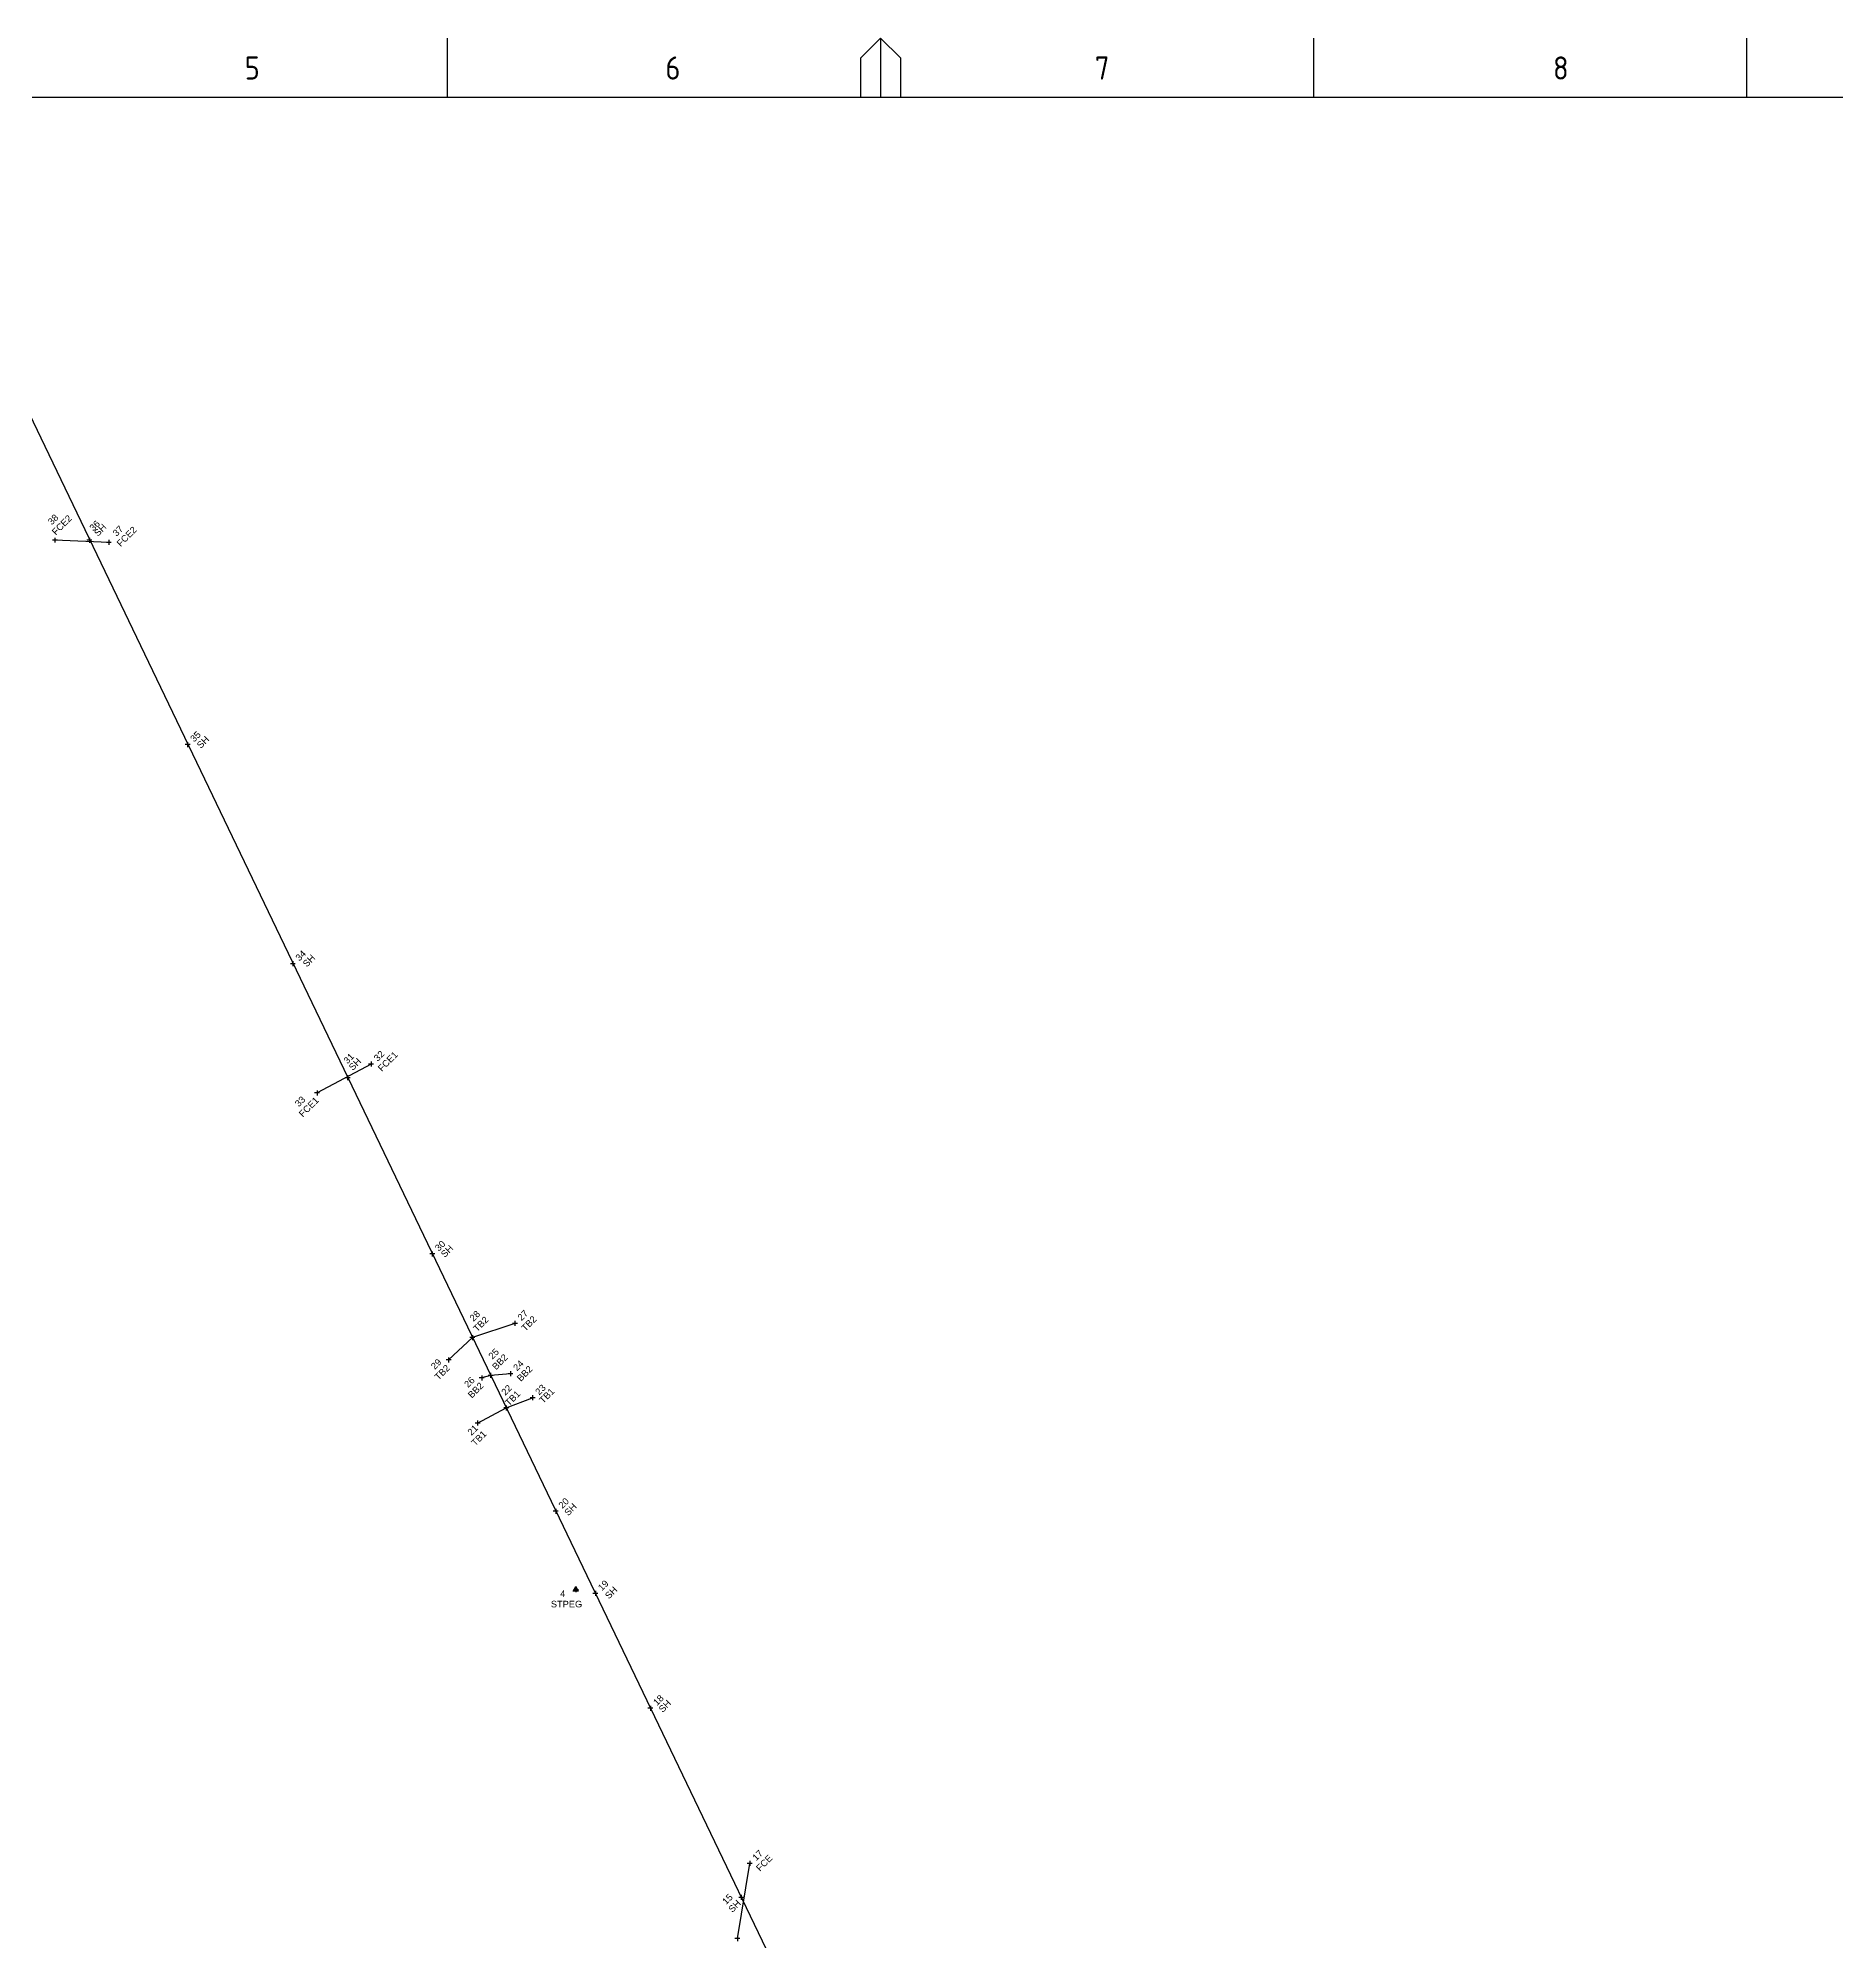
# Paper-space layout 'Survey' of a CAD drawing. Header units: metres, sheet in millimetres. Extents: x -21 to 813, y -3 to 583.
# Drawn here: x 268.7 to 540.8, y 295.5 to 583.4 of the extents above; entities that cross this region are included whole.
import ezdxf
from ezdxf.enums import TextEntityAlignment as Align

# ---------------------------------------------------------------- set-up
doc = ezdxf.new("R2010")
doc.units = ezdxf.units.M
doc.layers.get('0').update_dxf_attribs({"color": 6})
doc.layers.add('Notes', color=7, linetype='Continuous')
doc.layers.add('SupportsUG_SP_EXT', color=7, linetype='Continuous')
doc.styles.add('iecISOCP', font='isocp.shx')
doc.styles.get("Standard").update_dxf_attribs({"font": 'arial.ttf'})

# ---------------------------------------------------------------- blocks, each defined once
blk = doc.blocks.new('A1_FRAME_TITLE')
at = {"layer": 'Notes', "linetype": 'Continuous'}
for p, q in [((351.17, 574.39), (351.17, 583.39)), ((413.68, 580.39), (416.68, 583.39)), ((416.68, 583.39), (416.68, 574.39)), ((416.68, 583.39), (419.68, 580.39)), ((482.19, 574.39), (482.19, 583.39)), ((547.7, 574.39), (547.7, 583.39)), ((413.68, 574.39), (413.68, 580.39)), ((419.68, 580.39), (419.68, 574.39))]:
    blk.add_line(p, q, dxfattribs=at)
at = {"layer": 'Notes', "color": 3, "linetype": 'Continuous', "flags": 128}
blk.add_lwpolyline([(824.37, 574.39), (149.5, 574.39)], dxfattribs=at)
blk.add_attdef('DRAFT_NUM', (29.9, 23.29), '', height=2.5, rotation=90)
at = {"layer": 'Notes', "color": 7, "style": 'iecISOCP'}
for s, p in [('5', (320.5, 577.12)), ('6', (384.13, 577.12)), ('7', (449.08, 577.12)), ('8', (518.36, 577.12))]:
    blk.add_text(s, height=3.5, dxfattribs=at).set_placement(p)
at = {"layer": 'Notes', "color": 7, "style": 'iecISOCP', "flags": 8}
blk.add_attdef('VERSION_NO', text='', height=2.5, rotation=90, dxfattribs=at).set_placement((302.04, 43.81), align=Align.MIDDLE_CENTER)
at = {"layer": 'Notes', "color": 7, "style": 'iecISOCP'}
for tag, p in [('CAP_NO', (513.19, 43.46)), ('IE_NUM', (513.05, 37.81)), ('REF_No_1', (335.24, 32.31)), ('REF_1', (362.52, 32.31)), ('HV_SWITCH', (513.46, 32.16)), ('GEN_WO', (441.71, 31.76)), ('REF_No_2', (335.24, 26.31)), ('REF_2', (362.52, 26.31)), ('OH_WO', (441.71, 25.81)), ('UBD_REF', (513.05, 25.83)), ('REF_No_3', (335.24, 20.31)), ('REF_3', (362.52, 20.31)), ('UG_WO', (441.71, 20.05)), ('GIS_MAP_No', (513.05, 20.04)), ('REF_No_4', (335.24, 14.31)), ('REF_4', (362.52, 14.31)), ('SUB_WO', (441.71, 13.81)), ('HV_OP_DIAG', (513.33, 14.2)), ('LGA', (512.95, 7.78))]:
    blk.add_attdef(tag, p, '', height=2.5, dxfattribs=at)
at = {"layer": 'Notes', "style": 'iecISOCP'}
for tag, p in [('T1', (684.37, 39.47)), ('T2', (684.37, 34.35)), ('T3', (684.37, 28.92)), ('T4', (684.37, 23.66)), ('T5', (684.37, 18.23)), ('T6', (684.37, 12.97))]:
    blk.add_attdef(tag, text='', height=3.5, dxfattribs=at).set_placement(p, align=Align.CENTER)
at = {"layer": 'Notes', "color": 7, "style": 'iecISOCP'}
for tag, p in [('scale', (567.76, 33.27)), ('DRAWN', (567.76, 24.93)), ('DATE', (567.76, 16.88)), ('DESIGN', (605.62, 9.15)), ('CHD', (567.76, 8.37))]:
    blk.add_attdef(tag, text='', height=2.5, dxfattribs=at).set_placement(p, align=Align.CENTER)
at = {"layer": 'Notes', "color": 4, "style": 'iecISOCP'}
blk.add_attdef('NUM', text='', height=7, dxfattribs=at).set_placement((792.37, 20.12), align=Align.MIDDLE_CENTER)
at = {"layer": 'Notes', "color": 1, "style": 'iecISOCP'}
blk.add_attdef('REV', text='', height=5, dxfattribs=at).set_placement((820.05, 17.1), align=Align.CENTER)
at = {"layer": 'Notes', "color": 7, "style": 'iecISOCP'}
for tag, p in [('NS', (790.71, 8.12)), ('SHTS', (805.41, 8.12))]:
    blk.add_attdef(tag, text='', height=2.5, dxfattribs=at).set_placement(p, align=Align.MIDDLE)
at = {"layer": 'Notes', "style": 'iecISOCP'}
blk.add_attdef('ExportID', (9.08, 2.39), '', height=2.5, dxfattribs=at)
at = {"layer": 'Notes', "style": 'iecISOCP', "flags": 1}
for tag, p in [('ProjectType', (14.17, -26.8)), ('ProjectNumber', (23.56, -26.82)), ('DrawingNumber', (35.51, -26.8)), ('ProjectDescription', (47.56, -26.83)), ('ExportDate', (60.28, -26.79)), ('ExportUserName', (69.15, -26.8)), ('DesignerCompanyName', (81.48, -26.79)), ('ExportAreaOfInterest', (97.1, -26.81)), ('GIS_SUCCESS', (112, -26.78)), ('CAD_SUCCESS', (121.79, -26.78)), ('DEPOTCODE', (132.11, -26.88)), ('ExportCategories', (140.08, -26.8)), ('Comments', (154.38, -26.88))]:
    blk.add_attdef(tag, p, '', height=1, dxfattribs=at)
blk = doc.blocks.new('statn')
at = {"linetype": 'Continuous'}
blk.add_line((-0.99, 0.57), (1.01, 0.67), dxfattribs=at)
for q in [(-0.99, 0.57), (1.01, 0.67)]:
    blk.add_line((0.09, -1.11), q)

psp = doc.layouts.new('Survey')

# ---------------------------------------------------------------- linework, layer by layer
at = {"layer": 'Notes', "linetype": 'Continuous'}
for p, q in [((419.97, 208.8), (255.43, 551.48)), ((271.26, 507.85), (271.26, 507.1)), ((279.41, 507.14), (271.26, 507.48)), ((276.47, 507.84), (276.47, 507.09)), ((279.41, 507.52), (279.41, 506.77)), ((291.32, 476.94), (291.32, 476.19)), ((307.23, 443.81), (307.23, 443.06)), ((319.08, 428.27), (310.89, 423.91)), ((315.52, 426.56), (315.52, 425.81)), ((319.08, 428.64), (319.08, 427.89)), ((310.89, 424.28), (310.89, 423.53)), ((328.31, 399.93), (328.31, 399.18)), ((340.82, 389.05), (334.39, 386.92)), ((340.82, 389.42), (340.82, 388.67)), ((334.39, 386.92), (330.79, 383.54)), ((334.39, 387.29), (334.39, 386.54)), ((330.79, 383.91), (330.79, 383.16)), ((337.14, 381.19), (335.81, 380.81)), ((335.81, 381.19), (335.81, 380.44)), ((337.14, 381.56), (337.14, 380.81)), ((340.16, 381.45), (337.14, 381.19)), ((340.16, 381.83), (340.16, 381.08)), ((339.51, 376.26), (343.49, 377.81)), ((343.49, 378.18), (343.49, 377.43)), ((335.18, 373.99), (339.51, 376.26)), ((335.18, 374.37), (335.18, 373.62)), ((339.51, 376.64), (339.51, 375.89)), ((347.01, 361.02), (347.01, 360.27)), ((350.04, 349.14), (350.04, 348.39)), ((352.99, 348.59), (352.99, 347.84)), ((361.32, 331.24), (361.32, 330.49)), ((374.46, 296.03), (376.33, 307.4)), ((376.33, 307.77), (376.33, 307.02)), ((375.06, 302.65), (375.06, 301.9)), ((374.46, 296.41), (374.46, 295.66))]:
    psp.add_line(p, q, dxfattribs=at)
for points in [[(271.63, 507.48), (271.26, 507.48), (270.88, 507.48)], [(276.84, 507.47), (276.47, 507.47), (276.09, 507.47)], [(279.78, 507.14), (279.41, 507.14), (279.03, 507.14)], [(291.69, 476.56), (291.32, 476.56), (290.94, 476.56)], [(307.61, 443.43), (307.23, 443.43), (306.86, 443.43)], [(315.9, 426.18), (315.52, 426.18), (315.15, 426.18)], [(319.45, 428.27), (319.08, 428.27), (318.7, 428.27)], [(311.27, 423.91), (310.89, 423.91), (310.52, 423.91)], [(328.69, 399.56), (328.31, 399.56), (327.94, 399.56)], [(341.19, 389.05), (340.82, 389.05), (340.44, 389.05)], [(334.76, 386.92), (334.39, 386.92), (334.01, 386.92)], [(331.17, 383.54), (330.79, 383.54), (330.42, 383.54)], [(336.18, 380.81), (335.81, 380.81), (335.43, 380.81)], [(337.52, 381.19), (337.14, 381.19), (336.77, 381.19)], [(340.53, 381.45), (340.16, 381.45), (339.78, 381.45)], [(343.87, 377.81), (343.49, 377.81), (343.12, 377.81)], [(339.88, 376.26), (339.51, 376.26), (339.13, 376.26)], [(335.55, 373.99), (335.18, 373.99), (334.8, 373.99)], [(347.38, 360.65), (347.01, 360.65), (346.63, 360.65)], [(350.42, 348.76), (350.04, 348.76), (349.67, 348.76)], [(353.36, 348.21), (352.99, 348.21), (352.61, 348.21)], [(361.69, 330.87), (361.32, 330.87), (360.94, 330.87)], [(376.7, 307.4), (376.33, 307.4), (375.95, 307.4)], [(375.43, 302.27), (375.06, 302.27), (374.68, 302.27)], [(374.83, 296.03), (374.46, 296.03), (374.08, 296.03)]]:
    psp.add_lwpolyline(points, dxfattribs=at)

# ---------------------------------------------------------------- block references
at = {"layer": 'Notes', "linetype": 'ByBlock', "xscale": 0.4, "yscale": 0.4, "zscale": 0.4, "rotation": 57.29577951308232}
psp.add_blockref('statn', (350.04, 348.76), dxfattribs=at)
at = {"layer": 'SupportsUG_SP_EXT'}
psp.add_blockref('A1_FRAME_TITLE', (-20.55, 0), dxfattribs=at)

# ---------------------------------------------------------------- texts
at = {"layer": 'Notes'}
for s, p in [('38', (270.78, 509.7)), ('FCE2', (271.39, 508.16)), ('36', (277.07, 508.77)), ('SH', (277.77, 507.98)), ('37', (280.58, 507.97)), ('FCE2', (281.2, 506.42)), ('35', (292.31, 476.88)), ('SH', (293.31, 475.9)), ('34', (308.23, 443.76)), ('SH', (309.34, 442.85)), ('31', (315.5, 428.21)), ('SH', (316.29, 427.21)), ('32', (320.07, 428.59)), ('FCE1', (320.69, 427.05)), ('33', (308.13, 421.71)), ('FCE1', (308.74, 420.17)), ('30', (329.31, 399.88)), ('SH', (330.22, 398.94)), ('28', (334.56, 389.28)), ('TB2', (335.12, 387.69)), ('27', (341.81, 389.37)), ('TB2', (342.38, 387.78)), ('29', (328.71, 382)), ('25', (337.41, 383.55)), ('BB2', (337.97, 381.95)), ('24', (341.15, 381.77)), ('TB2', (329.27, 380.4)), ('26', (333.74, 379.26)), ('BB2', (334.3, 377.67)), ('BB2', (341.72, 380.18)), ('22', (339.36, 378.07)), ('TB1', (339.92, 376.48)), ('23', (344.49, 378.13)), ('TB1', (345.1, 376.86)), ('21', (334.24, 372.02)), ('TB1', (334.81, 370.43)), ('20', (348, 360.97)), ('SH', (348.89, 359.88)), ('19', (353.98, 348.53)), ('SH', (355.04, 347.3)), ('18', (362.32, 331.19)), ('SH', (363.16, 330.14)), ('17', (377.32, 307.72)), ('FCE', (377.89, 306.13)), ('15', (372.77, 301.09)), ('SH', (373.7, 299.9))]:
    psp.add_text(s, height=1, rotation=45, dxfattribs=at).set_placement(p)
for s, p in [('4', (347.66, 347.69)), ('STPEG', (346.26, 346.11))]:
    psp.add_text(s, height=1, dxfattribs=at).set_placement(p)

doc.saveas('drawing.dxf')
